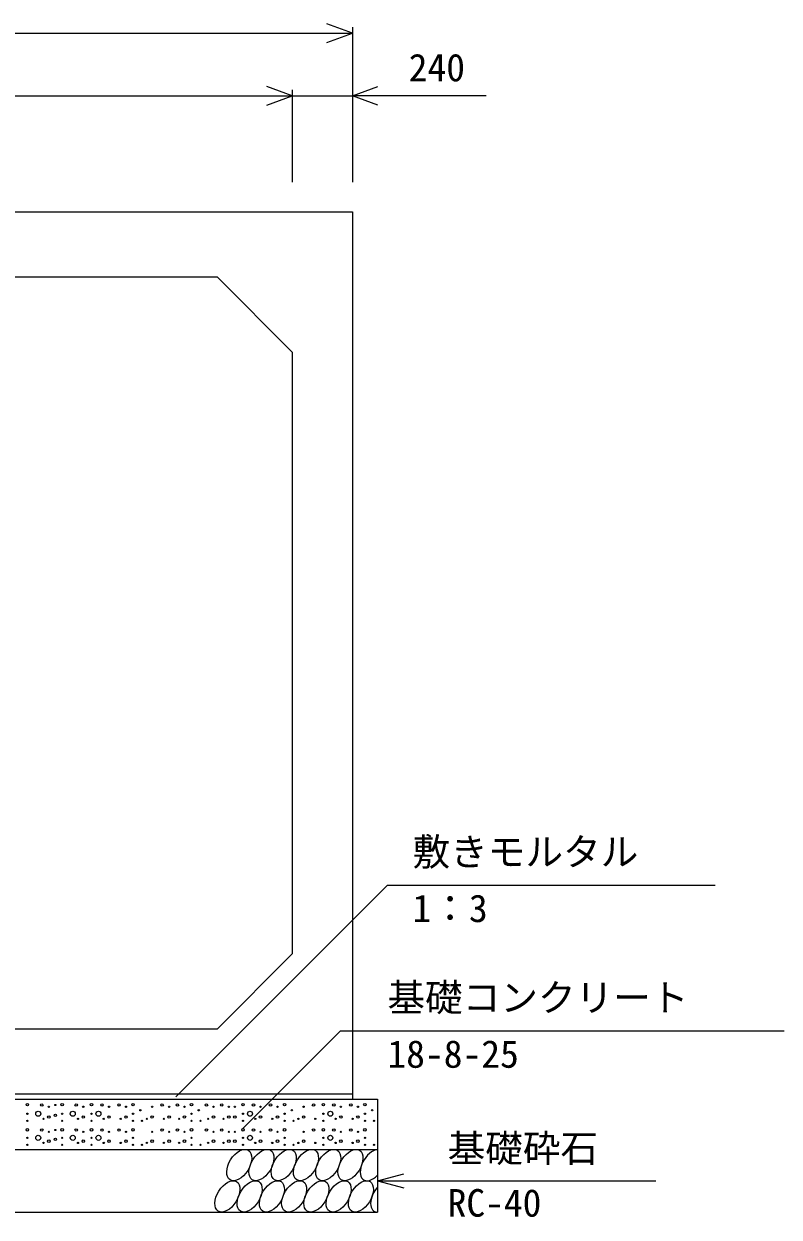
# Model space of a CAD drawing. Units: millimetres, scale not verified. Extents: x -100800 to 100800, y -35640 to 35640.
# Drawn here: x 13889 to 16900, y -22220 to -17460 of the extents above; entities that cross this region are included whole.
import ezdxf
from ezdxf.enums import TextEntityAlignment as Align

# ---------------------------------------------------------------- set-up
doc = ezdxf.new("R2010")
doc.units = ezdxf.units.MM
doc.header["$LTSCALE"] = 120
for name, color, linetype, lineweight in [('0-0_DIM', 7, 'Continuous', 25), ('0-2_HATCH', 6, 'Continuous', 25), ('0-5_OUTLINE', 3, 'Continuous', 25)]:
    doc.layers.add(name, color=color, linetype=linetype, lineweight=lineweight)
doc.styles.add('ＭＳ ゴシック', font='')
doc.styles.get('ＭＳ ゴシック').set_extended_font_data('MS Gothic')

msp = doc.modelspace()

# ---------------------------------------------------------------- linework, layer by layer
at = {"layer": '0-0_DIM'}
for p, q in [((11719.1, -17497.4), (15199.1, -17497.4)), ((15199.1, -17473.4), (15199.1, -18092)), ((14959.1, -17723.4), (14959.1, -18092)), ((15731.8, -17747.4), (15199.1, -17747.4)), ((15339, -20895.8), (14494.9, -21739.8)), ((15339, -20895.8), (16644.7, -20895.8)), ((15151.3, -21476.9), (14758.5, -21869.7)), ((15151.3, -21476.9), (16920.3, -21476.9)), ((15299.1, -22074.7), (15403.4, -22046.7)), ((15299.1, -22074.7), (16408, -22074.7)), ((15299.1, -22074.7), (15403.4, -22102.7))]:
    msp.add_line(p, q, dxfattribs=at)
for points in [[(15097.6, -17534.3), (15199.1, -17497.4), (15097.6, -17460.4)], [(11719.1, -17747.4), (11959.1, -17747.4), (14959.1, -17747.4), (15199.1, -17747.4)], [(14857.6, -17784.3), (14959.1, -17747.4), (14857.6, -17710.4)], [(15300.6, -17784.3), (15199.1, -17747.4), (15300.6, -17710.4)]]:
    msp.add_lwpolyline(points, dxfattribs=at)
at = {"layer": '0-2_HATCH'}
for centre, radius in [((13903.2, -21771.6), 5), ((13946.5, -21807.5), 10), ((13960.5, -21772.5), 5), ((13988.6, -21779.5), 2.5), ((14014.7, -21772.5), 2.5), ((14042, -21771.6), 5), ((14083.9, -21807.5), 10), ((14097.9, -21772.5), 5), ((14126, -21779.5), 2.5), ((14158.9, -21771.6), 5), ((14186.6, -21807.5), 10), ((14200.6, -21772.5), 5), ((14228.7, -21779.5), 2.5), ((14268.4, -21772.5), 5), ((14296.4, -21779.5), 2.5), ((14324.5, -21771.6), 5), ((14353.4, -21793.5), 2.5), ((14400.4, -21779.5), 2.5), ((14440.2, -21772.5), 5), ((14468.2, -21779.5), 2.5), ((14501.3, -21772.5), 5), ((14529.3, -21779.5), 2.5), ((14557.3, -21771.6), 5), ((14586.2, -21793.5), 2.5), ((14616.9, -21772.5), 5), ((14645, -21779.5), 2.5), ((14678, -21772.5), 5), ((14706.1, -21779.5), 2.5), ((14730, -21779.5), 2.5), ((14762.9, -21771.6), 5), ((14790.6, -21807.5), 10), ((14804.6, -21772.5), 5), ((14832.6, -21779.5), 2.5), ((14872.4, -21772.5), 5), ((14900.4, -21779.5), 2.5), ((14928.5, -21771.6), 5), ((14957.3, -21793.5), 2.5), ((15004.4, -21779.5), 2.5), ((15044.1, -21772.5), 5), ((15083.2, -21771.6), 5), ((15111, -21807.5), 10), ((15125, -21772.5), 5), ((15153, -21779.5), 2.5), ((15192.8, -21772.5), 5), ((15220.8, -21779.5), 2.5), ((15248.8, -21771.6), 5), ((15277.7, -21793.5), 2.5), ((13903.2, -21807.5), 2.5), ((13903.2, -21835.6), 2.5), ((13967.5, -21827.7), 2.5), ((13988.6, -21820.7), 5), ((14014.7, -21813.7), 5), ((14042, -21807.5), 2.5), ((14042, -21835.6), 2.5), ((14105, -21827.7), 2.5), ((14126, -21820.7), 5), ((14158.9, -21807.5), 2.5), ((14158.9, -21835.6), 2.5), ((14207.6, -21827.7), 2.5), ((14228.7, -21820.7), 5), ((14275.4, -21827.7), 2.5), ((14296.4, -21820.7), 5), ((14324.5, -21807.5), 2.5), ((14324.5, -21835.6), 2.5), ((14360.4, -21835.6), 2.5), ((14379.4, -21827.7), 2.5), ((14400.4, -21820.7), 5), ((14447.2, -21827.7), 2.5), ((14468.2, -21820.7), 5), ((14508.3, -21827.7), 2.5), ((14529.3, -21820.7), 5), ((14557.3, -21807.5), 2.5), ((14557.3, -21835.6), 2.5), ((14593.2, -21835.6), 2.5), ((14624, -21827.7), 2.5), ((14645, -21820.7), 5), ((14685, -21827.7), 2.5), ((14706.1, -21820.7), 5), ((14730, -21820.7), 5), ((14762.9, -21807.5), 2.5), ((14762.9, -21835.6), 2.5), ((14811.6, -21827.7), 2.5), ((14832.6, -21820.7), 5), ((14879.4, -21827.7), 2.5), ((14900.4, -21820.7), 5), ((14928.5, -21807.5), 2.5), ((14928.5, -21835.6), 2.5), ((14964.3, -21835.6), 2.5), ((14983.4, -21827.7), 2.5), ((15004.4, -21820.7), 5), ((15051.1, -21827.7), 2.5), ((15083.2, -21807.5), 2.5), ((15083.2, -21835.6), 2.5), ((15132, -21827.7), 2.5), ((15153, -21820.7), 5), ((15199.8, -21827.7), 2.5), ((15220.8, -21820.7), 5), ((15248.8, -21807.5), 2.5), ((15248.8, -21835.6), 2.5), ((15284.7, -21835.6), 2.5), ((13903.2, -21871.6), 5), ((13946.5, -21903.6), 10), ((13960.5, -21872.5), 5), ((13988.6, -21879.5), 2.5), ((14014.7, -21872.5), 2.5), ((14042, -21871.6), 5), ((14083.9, -21903.6), 10), ((14097.9, -21872.5), 5), ((14126, -21879.5), 2.5), ((14158.9, -21871.6), 5), ((14186.6, -21903.6), 10), ((14200.6, -21872.5), 5), ((14228.7, -21879.5), 2.5), ((14268.4, -21872.5), 5), ((14296.4, -21879.5), 2.5), ((14324.5, -21871.6), 5), ((14400.4, -21879.5), 2.5), ((14440.2, -21872.5), 5), ((14468.2, -21879.5), 2.5), ((14501.3, -21872.5), 5), ((14529.3, -21879.5), 2.5), ((14557.3, -21871.6), 5), ((14616.9, -21872.5), 5), ((14645, -21879.5), 2.5), ((14678, -21872.5), 5), ((14706.1, -21879.5), 2.5), ((14730, -21879.5), 2.5), ((14762.9, -21871.6), 5), ((14790.6, -21903.6), 10), ((14804.6, -21872.5), 5), ((14832.6, -21879.5), 2.5), ((14872.4, -21872.5), 5), ((14900.4, -21879.5), 2.5), ((14928.5, -21871.6), 5), ((15004.4, -21879.5), 2.5), ((15044.1, -21872.5), 5), ((15083.2, -21871.6), 5), ((15111, -21903.6), 10), ((15125, -21872.5), 5), ((15153, -21879.5), 2.5), ((15192.8, -21872.5), 5), ((15220.8, -21879.5), 2.5), ((15248.8, -21871.6), 5), ((13903.2, -21903.6), 2.5), ((13903.2, -21931.6), 2.5), ((13967.5, -21923.8), 2.5), ((13988.6, -21916.8), 5), ((14014.7, -21909.8), 5), ((14042, -21903.6), 2.5), ((14042, -21931.6), 2.5), ((14105, -21923.8), 2.5), ((14126, -21916.8), 5), ((14158.9, -21903.6), 2.5), ((14158.9, -21931.6), 2.5), ((14207.6, -21923.8), 2.5), ((14228.7, -21916.8), 5), ((14275.4, -21923.8), 2.5), ((14296.4, -21916.8), 5), ((14324.5, -21903.6), 2.5), ((14324.5, -21931.6), 2.5), ((14360.4, -21931.6), 2.5), ((14379.4, -21923.8), 2.5), ((14400.4, -21916.8), 5), ((14447.2, -21923.8), 2.5), ((14468.2, -21916.8), 5), ((14508.3, -21923.8), 2.5), ((14529.3, -21916.8), 5), ((14557.3, -21903.6), 2.5), ((14557.3, -21931.6), 2.5), ((14593.2, -21931.6), 2.5), ((14624, -21923.8), 2.5), ((14645, -21916.8), 5), ((14685, -21923.8), 2.5), ((14706.1, -21916.8), 5), ((14730, -21916.8), 5), ((14762.9, -21903.6), 2.5), ((14762.9, -21931.6), 2.5), ((14811.6, -21923.8), 2.5), ((14832.6, -21916.8), 5), ((14879.4, -21923.8), 2.5), ((14900.4, -21916.8), 5), ((14928.5, -21903.6), 2.5), ((14928.5, -21931.6), 2.5), ((14964.3, -21931.6), 2.5), ((14983.4, -21923.8), 2.5), ((15004.4, -21916.8), 5), ((15051.1, -21923.8), 2.5), ((15083.2, -21903.6), 2.5), ((15083.2, -21931.6), 2.5), ((15132, -21923.8), 2.5), ((15153, -21916.8), 5), ((15199.8, -21923.8), 2.5), ((15220.8, -21916.8), 5), ((15248.8, -21903.6), 2.5), ((15248.8, -21931.6), 2.5), ((15284.7, -21931.6), 2.5)]:
    msp.add_circle(centre, radius, dxfattribs=at)
for centre in [(14747.6, -22012.2), (14836.3, -22012.2), (14925, -22012.2), (15013.7, -22012.2), (15102.4, -22012.2), (15191.1, -22012.2), (14700.5, -22137.2), (14789.2, -22137.2), (14877.9, -22137.2), (14966.6, -22137.2), (15055.3, -22137.2), (15144, -22137.2), (15232.7, -22137.2)]:
    msp.add_ellipse(centre, major_axis=(36.4, 58.9), ratio=0.5792, dxfattribs=at)
for centre, start_param, end_param in [((15279.8, -22012.2), 0.419949, 4.357003), ((15321.4, -22137.2), 1.28053, 3.496422)]:
    msp.add_ellipse(centre, major_axis=(36.4, 58.9), ratio=0.5792, start_param=start_param, end_param=end_param, dxfattribs=at)
at = {"layer": '0-5_OUTLINE'}
for p, q in [((12259.1, -18469.7), (14659.1, -18469.7)), ((14959.1, -18769.7), (14659.1, -18469.7)), ((14959.1, -18769.7), (14959.1, -21169.7)), ((14659.1, -21469.7), (14959.1, -21169.7)), ((14659.1, -21469.7), (12259.1, -21469.7)), ((11619.1, -21749.7), (15299.1, -21749.7)), ((15199.1, -21729.7), (11719.1, -21729.7)), ((15299.1, -21749.7), (15299.1, -22199.7)), ((11619.1, -21949.7), (15299.1, -21949.7)), ((11619.1, -22199.7), (15299.1, -22199.7))]:
    msp.add_line(p, q, dxfattribs=at)
msp.add_lwpolyline([(11719.1, -18209.7), (15199.1, -18209.7), (15199.1, -21749.7)], dxfattribs=at)

# ---------------------------------------------------------------- texts
at = {"layer": '0-0_DIM', "style": 'ＭＳ ゴシック'}
for s, p in [('240', (15423.4, -17722.4)), ('敷きモルタル', (15438.6, -20850.8)), ('1：3', (15438.6, -21076)), ('基礎コンクリート', (15338.6, -21432)), ('18-8-25', (15338.6, -21657.1)), ('基礎砕石', (15578.3, -22033.5)), ('RC-40', (15578.3, -22251.1))]:
    msp.add_text(s, height=110, dxfattribs=at).set_placement(p, align=Align.BOTTOM_LEFT)

doc.saveas('drawing.dxf')
